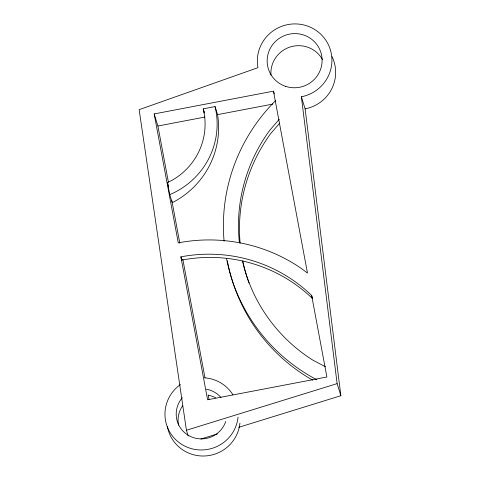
<?xml version="1.0" encoding="UTF-8"?>
<svg xmlns="http://www.w3.org/2000/svg" width="480" height="480" viewBox="0 0 480 480"><rect width="100%" height="100%" fill="white"/><g stroke="black" fill="none" stroke-linecap="round" stroke-linejoin="round"><path stroke-width="0.72" d="M279.228 119.304L269.622 130.464A164.13 161.328 -17.2 0 0 239.43 242.934M279.744 123.09L270.624 133.686A164.13 161.328 -17.2 0 0 240.126 243.18M167.484 182.532L171.954 180.342A65.106 63.996 -17.2 0 0 203.334 109.422L203.22 108.834L215.064 106.572L217.56 114.636A84.798 83.352 -17.2 0 1 172.242 202.686L169.746 194.628L167.484 182.532L168.714 187.578M186.432 430.254L337.122 383.622L301.374 96.774A37.35 36.714 -17.2 0 0 331.308 53.676A37.35 36.714 -17.2 0 0 287.88 24.582A37.35 36.714 -17.2 0 0 257.946 67.68L139.134 109.668L186.432 430.254L188.196 435.942M200.892 439.026L217.314 433.944M238.74 427.314L340.866 395.712L305.118 108.864L301.374 96.774M273.462 91.158L307.47 273.066L301.974 268.908A162.372 159.6 -17.2 0 0 178.266 242.856L154.17 113.934L273.462 91.158L274.308 93.882M154.17 113.934L157.908 126.024L204.978 117.036M217.56 114.636L272.784 104.088M325.488 366.792L312.522 359.946A164.13 161.328 -17.2 0 1 242.55 261.288M311.658 295.482L312.654 298.71A147.888 145.362 -17.2 0 0 181.884 260.076L180.882 256.854A147.888 145.362 -17.2 0 1 311.658 295.482L326.898 376.998L207.6 399.774L180.882 256.854M337.122 383.622L340.866 395.712M203.22 108.834L204.258 112.194M203.334 109.422L204.21 113.028M157.908 126.024L168.426 182.292M171.84 200.544L179.814 243.198M182.844 259.404L205.008 377.982M208.176 394.926L209.004 399.342M181.47 257.868L181.884 260.076M332.052 56.664A37.35 36.714 -17.2 0 1 305.118 108.864M270.972 75.126A27.522 27.054 -17.2 0 1 290.604 46.86A27.522 27.054 -17.2 0 1 322.542 59.652M312.81 380.232A179.226 176.172 -17.2 0 1 227.346 260.79M316.992 379.842A179.226 176.172 -17.2 0 1 226.488 258.3M224.094 241.218A179.226 176.172 -17.2 0 1 275.682 100.542M249.054 283.098A164.13 161.328 -17.2 0 1 242.748 260.874M215.064 106.572A77.184 75.864 -17.2 0 1 169.746 194.628M238.056 417.12A36.696 36.066 -17.2 0 1 183.138 445.23A36.696 36.066 -17.2 0 1 180.456 384.552M204.636 377.82A36.696 36.066 -17.2 0 1 232.926 394.812M239.928 423.168A36.696 36.066 -17.2 0 1 204.906 455.976A36.696 36.066 -17.2 0 1 167.412 426.666M178.596 425.232A25.44 25.008 -17.2 0 1 182.598 405.816M208.212 395.244A25.44 25.008 -17.2 0 1 215.688 397.818M225.726 421.464A25.44 25.008 -17.2 0 1 189.09 435.768A25.44 25.008 -17.2 0 1 182.352 397.686M206.34 389.202A25.44 25.008 -17.2 0 1 220.986 397.482M285.42 86.292A27.522 27.054 -17.2 0 0 321.654 55.518A27.522 27.054 -17.2 0 0 276.81 40.224A27.522 27.054 -17.2 0 0 285.42 86.292"/></g></svg>
